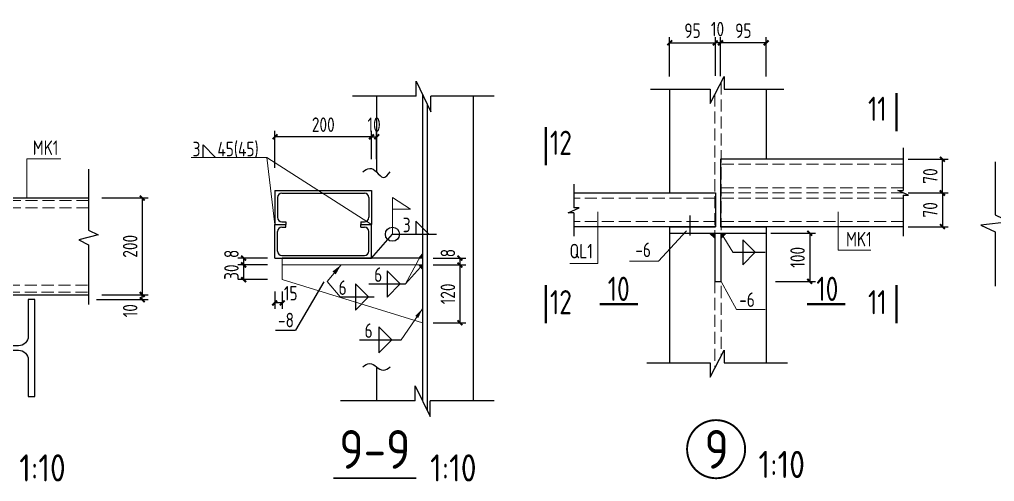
# Model space of a CAD drawing. Header units: millimetres. Extents: x 865974 to 875117, y 41124 to 44891.
# Drawn here: x 870292.5 to 870494, y 41465.7 to 41561.1 of the extents above; entities that cross this region are included whole.
import ezdxf

# ---------------------------------------------------------------- set-up
doc = ezdxf.new("R2010")
doc.units = ezdxf.units.MM
doc.header["$LTSCALE"] = 1000
doc.header["$MEASUREMENT"] = 0
doc.linetypes.add('DASH', pattern=[0.35, 0.25, -0.1])
for name, color, linetype, lineweight in [('1', 4, 'Continuous', 70), ('D3', 62, 'Continuous', 9), ('LZ', 64, 'Continuous', 9), ('数字', 3, 'Continuous', 9), ('细实线', 1, 'Continuous', 20)]:
    doc.layers.add(name, color=color, linetype=linetype, lineweight=lineweight)
for name, color, linetype in [('D1', 112, 'Continuous'), ('D2', 6, 'Continuous'), ('DIM', 7, 'Continuous'), ('M_Thin', 7, 'Continuous'), ('Prof', 2, 'Continuous'), ('PUB_DIM', 3, 'Continuous'), ('THIN', 7, 'Continuous'), ('文字', 7, 'Continuous'), ('桩', 6, 'Continuous')]:
    doc.layers.add(name, color=color, linetype=linetype)
doc.styles.add('GBHZ', font='gbenor.shx', dxfattribs={"width": 0.9, "bigfont": 'gbcbig.shx'})
doc.dimstyles.new('Y10', dxfattribs={"dimscale": 0, "dimtxt": 3, "dimasz": 0.01, "dimexe": 1.2, "dimexo": 1, "dimgap": 1, "dimtad": 1, "dimdec": 0, "dimlfac": 10, "dimzin": 0, "dimdsep": 46, "dimtxsty": 'GBHZ', "dimblk1": 'DX', "dimblk2": 'DX', "dimsah": 1, "dimcen": 0.09, "dimdle": 1, "dimadec": 0, "dimazin": 0, "dimtfac": 1, "dimtdec": 0, "dimtix": 1, "dimtmove": 2, "dimatfit": 3, "dimldrblk": 'DX', "dimfxl": 0, "dimtolj": 1, "dimtzin": 0, "dimarcsym": 0})

# ---------------------------------------------------------------- blocks, each defined once
blk = doc.blocks.new('DX')
at = {"color": 0, "linetype": 'ByBlock', "const_width": 40}
blk.add_lwpolyline([(-54, -51), (46, 49)], dxfattribs=at)
blk = doc.blocks.new('*D601')
at = {"layer": 'Defpoints', "color": 0, "linetype": 'ByBlock', "transparency": 16777216}
for p in [(870308.5, 41504.3), (870317.85, 41504.3), (870307.42, 41503.3)]:
    blk.add_point(p, dxfattribs=at)
at = {"layer": 'DIM', "color": 0, "linetype": 'ByBlock', "lineweight": -2, "transparency": 16777216}
for p, q in [((870309.5, 41504.3), (870319.05, 41504.3)), ((870317.85, 41504.31), (870317.85, 41504.32)), ((870317.85, 41503.3), (870317.85, 41504.3)), ((870308.42, 41503.3), (870319.05, 41503.3)), ((870317.85, 41503.29), (870317.85, 41503.28))]:
    blk.add_line(p, q, dxfattribs=at)
at = {"layer": 'DIM', "color": 0, "linetype": 'ByBlock', "lineweight": -2, "transparency": 16777216, "xscale": 0.01, "yscale": 0.01, "zscale": 0.01}
for p, rotation in [((870317.85, 41504.3), 270), ((870317.85, 41503.3), 90)]:
    blk.add_blockref('DX', p, dxfattribs=dict(at, rotation=rotation))
at = {"layer": 'DIM', "color": 0, "linetype": 'ByBlock', "transparency": 16777216, "insert": (870315.35, 41501), "char_height": 3, "attachment_point": 5, "rotation": 90, "style": 'GBHZ'}
blk.add_mtext('\\A1;10', dxfattribs=at)
blk = doc.blocks.new('*D602')
at = {"layer": 'Defpoints', "color": 0, "linetype": 'ByBlock', "transparency": 16777216}
for p in [(870308.5, 41524.3), (870308.5, 41504.3), (870317.85, 41504.3)]:
    blk.add_point(p, dxfattribs=at)
at = {"layer": 'DIM', "color": 0, "linetype": 'ByBlock', "lineweight": -2, "transparency": 16777216}
for p, q in [((870309.5, 41524.3), (870319.05, 41524.3)), ((870317.85, 41524.29), (870317.85, 41504.31)), ((870309.5, 41504.3), (870319.05, 41504.3))]:
    blk.add_line(p, q, dxfattribs=at)
at = {"layer": 'DIM', "color": 0, "linetype": 'ByBlock', "lineweight": -2, "transparency": 16777216, "xscale": 0.01, "yscale": 0.01, "zscale": 0.01}
for p, rotation in [((870317.85, 41524.3), 90), ((870317.85, 41504.3), 270)]:
    blk.add_blockref('DX', p, dxfattribs=dict(at, rotation=rotation))
at = {"layer": 'DIM', "color": 0, "linetype": 'ByBlock', "transparency": 16777216, "insert": (870315.35, 41514.3), "char_height": 3, "attachment_point": 5, "rotation": 90, "style": 'GBHZ'}
blk.add_mtext('\\A1;200', dxfattribs=at)
blk = doc.blocks.new('*D604')
at = {"layer": 'Defpoints', "color": 0, "linetype": 'ByBlock', "transparency": 16777216}
for p in [(870376.99, 41511.82), (870376.99, 41510.46), (870383.51, 41510.46)]:
    blk.add_point(p, dxfattribs=at)
at = {"layer": 'DIM', "color": 0, "linetype": 'ByBlock', "lineweight": -2, "transparency": 16777216}
for p, q in [((870377.99, 41511.82), (870384.71, 41511.82)), ((870383.51, 41511.83), (870383.51, 41511.84)), ((870383.51, 41511.82), (870383.51, 41510.46)), ((870377.99, 41510.46), (870384.71, 41510.46)), ((870383.51, 41510.45), (870383.51, 41510.44))]:
    blk.add_line(p, q, dxfattribs=at)
at = {"layer": 'DIM', "color": 0, "linetype": 'ByBlock', "lineweight": -2, "transparency": 16777216, "xscale": 0.01, "yscale": 0.01, "zscale": 0.01}
for p, rotation in [((870383.51, 41511.82), 270), ((870383.51, 41510.46), 90)]:
    blk.add_blockref('DX', p, dxfattribs=dict(at, rotation=rotation))
at = {"layer": 'DIM', "color": 0, "linetype": 'ByBlock', "transparency": 16777216, "insert": (870381.01, 41512.9), "char_height": 3, "attachment_point": 5, "rotation": 90, "style": 'GBHZ'}
blk.add_mtext('\\A1;8', dxfattribs=at)
blk = doc.blocks.new('*D605')
at = {"layer": 'Defpoints', "color": 0, "linetype": 'ByBlock', "transparency": 16777216}
for p in [(870376.99, 41510.46), (870376.99, 41498.47), (870383.51, 41498.47)]:
    blk.add_point(p, dxfattribs=at)
at = {"layer": 'DIM', "color": 0, "linetype": 'ByBlock', "lineweight": -2, "transparency": 16777216}
for p, q in [((870377.99, 41510.46), (870384.71, 41510.46)), ((870383.51, 41510.45), (870383.51, 41498.48)), ((870377.99, 41498.47), (870384.71, 41498.47))]:
    blk.add_line(p, q, dxfattribs=at)
at = {"layer": 'DIM', "color": 0, "linetype": 'ByBlock', "lineweight": -2, "transparency": 16777216, "xscale": 0.01, "yscale": 0.01, "zscale": 0.01}
for p, rotation in [((870383.51, 41510.46), 90), ((870383.51, 41498.47), 270)]:
    blk.add_blockref('DX', p, dxfattribs=dict(at, rotation=rotation))
at = {"layer": 'DIM', "color": 0, "linetype": 'ByBlock', "transparency": 16777216, "insert": (870381.01, 41504.47), "char_height": 3, "attachment_point": 5, "rotation": 90, "style": 'GBHZ'}
blk.add_mtext('\\A1;120', dxfattribs=at)
blk = doc.blocks.new('*D606')
at = {"layer": 'Defpoints', "color": 0, "linetype": 'ByBlock', "transparency": 16777216}
for p in [(870366.26, 41536.91), (870365.26, 41531.31), (870366.26, 41531.31)]:
    blk.add_point(p, dxfattribs=at)
at = {"layer": 'DIM', "color": 0, "linetype": 'ByBlock', "lineweight": -2, "transparency": 16777216}
for p, q in [((870365.26, 41532.31), (870365.26, 41538.11)), ((870366.26, 41532.31), (870366.26, 41538.11)), ((870365.25, 41536.91), (870365.24, 41536.91)), ((870365.26, 41536.91), (870366.26, 41536.91)), ((870366.27, 41536.91), (870366.28, 41536.91))]:
    blk.add_line(p, q, dxfattribs=at)
at = {"layer": 'DIM', "color": 0, "linetype": 'ByBlock', "lineweight": -2, "transparency": 16777216, "xscale": 0.01, "yscale": 0.01, "zscale": 0.01}
blk.add_blockref('DX', (870365.26, 41536.91), dxfattribs=at)
at = {"layer": 'DIM', "color": 0, "linetype": 'ByBlock', "lineweight": -2, "transparency": 16777216, "xscale": 0.01, "yscale": 0.01, "zscale": 0.01, "rotation": 180}
blk.add_blockref('DX', (870366.26, 41536.91), dxfattribs=at)
at = {"layer": 'DIM', "color": 0, "linetype": 'ByBlock', "transparency": 16777216, "insert": (870365.76, 41539.41), "char_height": 3, "attachment_point": 5, "style": 'GBHZ'}
blk.add_mtext('\\A1;10', dxfattribs=at)
blk = doc.blocks.new('*D607')
at = {"layer": 'Defpoints', "color": 0, "linetype": 'ByBlock', "transparency": 16777216}
for p in [(870344.74, 41511.82, 5), (870338.78, 41510.46), (870344.74, 41510.46, 5)]:
    blk.add_point(p, dxfattribs=at)
at = {"layer": 'DIM', "color": 0, "linetype": 'ByBlock', "lineweight": -2, "transparency": 16777216}
for p, q in [((870343.74, 41511.82), (870337.58, 41511.82)), ((870338.78, 41511.83), (870338.78, 41511.84)), ((870338.78, 41511.82), (870338.78, 41510.46)), ((870343.74, 41510.46), (870337.58, 41510.46)), ((870338.78, 41510.45), (870338.78, 41510.44))]:
    blk.add_line(p, q, dxfattribs=at)
at = {"layer": 'DIM', "color": 0, "linetype": 'ByBlock', "lineweight": -2, "transparency": 16777216, "xscale": 0.01, "yscale": 0.01, "zscale": 0.01}
for p, rotation in [((870338.78, 41511.82), 270), ((870338.78, 41510.46), 90)]:
    blk.add_blockref('DX', p, dxfattribs=dict(at, rotation=rotation))
at = {"layer": 'DIM', "color": 0, "linetype": 'ByBlock', "transparency": 16777216, "insert": (870336.28, 41512.73), "char_height": 3, "attachment_point": 5, "rotation": 90, "style": 'GBHZ'}
blk.add_mtext('\\A1;8', dxfattribs=at)
blk = doc.blocks.new('*D608')
at = {"layer": 'Defpoints', "color": 0, "linetype": 'ByBlock', "transparency": 16777216}
for p in [(870344.74, 41510.46, 5), (870338.78, 41507.46), (870344.74, 41507.46, 5)]:
    blk.add_point(p, dxfattribs=at)
at = {"layer": 'DIM', "color": 0, "linetype": 'ByBlock', "lineweight": -2, "transparency": 16777216}
for p, q in [((870343.74, 41510.46), (870337.58, 41510.46)), ((870338.78, 41510.47), (870338.78, 41510.48)), ((870338.78, 41510.46), (870338.78, 41507.46)), ((870343.74, 41507.46), (870337.58, 41507.46)), ((870338.78, 41507.45), (870338.78, 41507.44))]:
    blk.add_line(p, q, dxfattribs=at)
at = {"layer": 'DIM', "color": 0, "linetype": 'ByBlock', "lineweight": -2, "transparency": 16777216, "xscale": 0.01, "yscale": 0.01, "zscale": 0.01}
for p, rotation in [((870338.78, 41510.46), 270), ((870338.78, 41507.46), 90)]:
    blk.add_blockref('DX', p, dxfattribs=dict(at, rotation=rotation))
at = {"layer": 'DIM', "color": 0, "linetype": 'ByBlock', "transparency": 16777216, "insert": (870336.28, 41508.96), "char_height": 3, "attachment_point": 5, "rotation": 90, "style": 'GBHZ'}
blk.add_mtext('\\A1;30', dxfattribs=at)
blk = doc.blocks.new('*D609')
at = {"layer": 'Defpoints', "color": 0, "linetype": 'ByBlock', "transparency": 16777216}
for p in [(870345.26, 41505.99, 5), (870346.76, 41505.99, 5), (870345.26, 41502.61)]:
    blk.add_point(p, dxfattribs=at)
at = {"layer": 'DIM', "color": 0, "linetype": 'ByBlock', "lineweight": -2, "transparency": 16777216}
for p, q in [((870345.26, 41504.99), (870345.26, 41501.41)), ((870346.76, 41504.99), (870346.76, 41501.41)), ((870345.25, 41502.61), (870345.24, 41502.61)), ((870346.76, 41502.61), (870345.26, 41502.61)), ((870346.77, 41502.61), (870346.78, 41502.61))]:
    blk.add_line(p, q, dxfattribs=at)
at = {"layer": 'DIM', "color": 0, "linetype": 'ByBlock', "lineweight": -2, "transparency": 16777216, "xscale": 0.01, "yscale": 0.01, "zscale": 0.01}
blk.add_blockref('DX', (870345.26, 41502.61), dxfattribs=at)
at = {"layer": 'DIM', "color": 0, "linetype": 'ByBlock', "lineweight": -2, "transparency": 16777216, "xscale": 0.01, "yscale": 0.01, "zscale": 0.01, "rotation": 180}
blk.add_blockref('DX', (870346.76, 41502.61), dxfattribs=at)
at = {"layer": 'DIM', "color": 0, "linetype": 'ByBlock', "transparency": 16777216, "insert": (870348.53, 41504.61), "char_height": 3, "attachment_point": 5, "style": 'GBHZ'}
blk.add_mtext('\\A1;15', dxfattribs=at)
blk = doc.blocks.new('*D612')
at = {"layer": 'Defpoints', "color": 0, "linetype": 'ByBlock', "transparency": 16777216}
for p in [(870345.26, 41536.91), (870365.26, 41531.31, 5), (870345.26, 41529.51, 5)]:
    blk.add_point(p, dxfattribs=at)
at = {"layer": 'DIM', "color": 0, "linetype": 'ByBlock', "lineweight": -2, "transparency": 16777216}
for p, q in [((870345.26, 41530.51), (870345.26, 41538.11)), ((870365.26, 41532.31), (870365.26, 41538.11)), ((870365.25, 41536.91), (870345.27, 41536.91))]:
    blk.add_line(p, q, dxfattribs=at)
at = {"layer": 'DIM', "color": 0, "linetype": 'ByBlock', "lineweight": -2, "transparency": 16777216, "xscale": 0.01, "yscale": 0.01, "zscale": 0.01, "rotation": 180}
blk.add_blockref('DX', (870345.26, 41536.91), dxfattribs=at)
at = {"layer": 'DIM', "color": 0, "linetype": 'ByBlock', "lineweight": -2, "transparency": 16777216, "xscale": 0.01, "yscale": 0.01, "zscale": 0.01}
blk.add_blockref('DX', (870365.26, 41536.91), dxfattribs=at)
at = {"layer": 'DIM', "color": 0, "linetype": 'ByBlock', "transparency": 16777216, "insert": (870355.26, 41539.41), "char_height": 3, "attachment_point": 5, "style": 'GBHZ'}
blk.add_mtext('\\A1;200', dxfattribs=at)
blk = doc.blocks.new('*D693')
at = {"layer": 'Defpoints', "color": 0, "linetype": 'ByBlock', "transparency": 16777216}
for p in [(870446.75, 41517.03), (870447.75, 41507.03), (870455.79, 41507.03)]:
    blk.add_point(p, dxfattribs=at)
at = {"layer": 'DIM', "color": 0, "linetype": 'ByBlock', "lineweight": -2, "transparency": 16777216}
for p, q in [((870447.75, 41517.03), (870456.99, 41517.03)), ((870455.79, 41517.02), (870455.79, 41507.04)), ((870448.75, 41507.03), (870456.99, 41507.03))]:
    blk.add_line(p, q, dxfattribs=at)
at = {"layer": 'DIM', "color": 0, "linetype": 'ByBlock', "lineweight": -2, "transparency": 16777216, "xscale": 0.01, "yscale": 0.01, "zscale": 0.01}
for p, rotation in [((870455.79, 41517.03), 90), ((870455.79, 41507.03), 270)]:
    blk.add_blockref('DX', p, dxfattribs=dict(at, rotation=rotation))
at = {"layer": 'DIM', "color": 0, "linetype": 'ByBlock', "transparency": 16777216, "insert": (870453.29, 41512.03), "char_height": 3, "attachment_point": 5, "rotation": 90, "style": 'GBHZ'}
blk.add_mtext('\\A1;100', dxfattribs=at)
blk = doc.blocks.new('*D694')
at = {"layer": 'Defpoints', "color": 0, "linetype": 'ByBlock', "transparency": 16777216}
for p in [(870475.11, 41525.32), (870475.11, 41518.32), (870483.21, 41518.32)]:
    blk.add_point(p, dxfattribs=at)
at = {"layer": 'DIM', "color": 0, "linetype": 'ByBlock', "lineweight": -2, "transparency": 16777216}
for p, q in [((870476.11, 41525.32), (870484.41, 41525.32)), ((870483.21, 41525.31), (870483.21, 41518.33)), ((870476.11, 41518.32), (870484.41, 41518.32))]:
    blk.add_line(p, q, dxfattribs=at)
at = {"layer": 'DIM', "color": 0, "linetype": 'ByBlock', "lineweight": -2, "transparency": 16777216, "xscale": 0.01, "yscale": 0.01, "zscale": 0.01}
for p, rotation in [((870483.21, 41525.32), 90), ((870483.21, 41518.32), 270)]:
    blk.add_blockref('DX', p, dxfattribs=dict(at, rotation=rotation))
at = {"layer": 'DIM', "color": 0, "linetype": 'ByBlock', "transparency": 16777216, "insert": (870480.71, 41521.82), "char_height": 3, "attachment_point": 5, "rotation": 90, "style": 'GBHZ'}
blk.add_mtext('\\A1;70', dxfattribs=at)
blk = doc.blocks.new('*D699')
at = {"layer": 'Defpoints', "color": 0, "linetype": 'ByBlock', "transparency": 16777216}
for p in [(870436.32, 41556.31), (870426.82, 41548.37), (870436.32, 41548.46)]:
    blk.add_point(p, dxfattribs=at)
at = {"layer": 'DIM', "color": 0, "linetype": 'ByBlock', "lineweight": -2, "transparency": 16777216}
for p, q in [((870426.82, 41549.37), (870426.82, 41557.51)), ((870426.83, 41556.31), (870436.31, 41556.31)), ((870436.32, 41549.46), (870436.32, 41557.51))]:
    blk.add_line(p, q, dxfattribs=at)
at = {"layer": 'DIM', "color": 0, "linetype": 'ByBlock', "lineweight": -2, "transparency": 16777216, "xscale": 0.01, "yscale": 0.01, "zscale": 0.01, "rotation": 180}
blk.add_blockref('DX', (870426.82, 41556.31), dxfattribs=at)
at = {"layer": 'DIM', "color": 0, "linetype": 'ByBlock', "lineweight": -2, "transparency": 16777216, "xscale": 0.01, "yscale": 0.01, "zscale": 0.01}
blk.add_blockref('DX', (870436.32, 41556.31), dxfattribs=at)
at = {"layer": 'DIM', "color": 0, "linetype": 'ByBlock', "transparency": 16777216, "insert": (870431.57, 41558.81), "char_height": 3, "attachment_point": 5, "style": 'GBHZ'}
blk.add_mtext('\\A1;95', dxfattribs=at)
blk = doc.blocks.new('*D700')
at = {"layer": 'Defpoints', "color": 0, "linetype": 'ByBlock', "transparency": 16777216}
for p in [(870436.32, 41556.31), (870436.32, 41548.46), (870437.32, 41548.45)]:
    blk.add_point(p, dxfattribs=at)
at = {"layer": 'DIM', "color": 0, "linetype": 'ByBlock', "lineweight": -2, "transparency": 16777216}
for p, q in [((870436.31, 41556.31), (870436.3, 41556.31)), ((870436.32, 41549.46), (870436.32, 41557.51)), ((870437.32, 41556.31), (870436.32, 41556.31)), ((870437.32, 41549.45), (870437.32, 41557.51)), ((870437.33, 41556.31), (870437.34, 41556.31))]:
    blk.add_line(p, q, dxfattribs=at)
at = {"layer": 'DIM', "color": 0, "linetype": 'ByBlock', "lineweight": -2, "transparency": 16777216, "xscale": 0.01, "yscale": 0.01, "zscale": 0.01}
blk.add_blockref('DX', (870436.32, 41556.31), dxfattribs=at)
at = {"layer": 'DIM', "color": 0, "linetype": 'ByBlock', "lineweight": -2, "transparency": 16777216, "xscale": 0.01, "yscale": 0.01, "zscale": 0.01, "rotation": 180}
blk.add_blockref('DX', (870437.32, 41556.31), dxfattribs=at)
at = {"layer": 'DIM', "color": 0, "linetype": 'ByBlock', "transparency": 16777216, "insert": (870436.74, 41559.15), "char_height": 3, "attachment_point": 5, "style": 'GBHZ'}
blk.add_mtext('\\A1;10', dxfattribs=at)
blk = doc.blocks.new('*D701')
at = {"layer": 'Defpoints', "color": 0, "linetype": 'ByBlock', "transparency": 16777216}
for p in [(870437.32, 41556.31), (870437.32, 41548.46), (870446.82, 41548.37)]:
    blk.add_point(p, dxfattribs=at)
at = {"layer": 'DIM', "color": 0, "linetype": 'ByBlock', "lineweight": -2, "transparency": 16777216}
for p, q in [((870437.32, 41549.46), (870437.32, 41557.51)), ((870446.81, 41556.31), (870437.33, 41556.31)), ((870446.82, 41549.37), (870446.82, 41557.51))]:
    blk.add_line(p, q, dxfattribs=at)
at = {"layer": 'DIM', "color": 0, "linetype": 'ByBlock', "lineweight": -2, "transparency": 16777216, "xscale": 0.01, "yscale": 0.01, "zscale": 0.01, "rotation": 180}
blk.add_blockref('DX', (870437.32, 41556.31), dxfattribs=at)
at = {"layer": 'DIM', "color": 0, "linetype": 'ByBlock', "lineweight": -2, "transparency": 16777216, "xscale": 0.01, "yscale": 0.01, "zscale": 0.01}
blk.add_blockref('DX', (870446.82, 41556.31), dxfattribs=at)
at = {"layer": 'DIM', "color": 0, "linetype": 'ByBlock', "transparency": 16777216, "insert": (870442.07, 41558.81), "char_height": 3, "attachment_point": 5, "style": 'GBHZ'}
blk.add_mtext('\\A1;95', dxfattribs=at)
blk = doc.blocks.new('*D718')
at = {"layer": 'Defpoints', "color": 0, "linetype": 'ByBlock', "transparency": 16777216}
for p in [(870475.11, 41532.31), (870483.21, 41532.31), (870475.11, 41525.32)]:
    blk.add_point(p, dxfattribs=at)
at = {"layer": 'DIM', "color": 0, "linetype": 'ByBlock', "lineweight": -2, "transparency": 16777216}
for p, q in [((870476.11, 41532.31), (870484.41, 41532.31)), ((870483.21, 41525.33), (870483.21, 41532.3)), ((870476.11, 41525.32), (870484.41, 41525.32))]:
    blk.add_line(p, q, dxfattribs=at)
at = {"layer": 'DIM', "color": 0, "linetype": 'ByBlock', "lineweight": -2, "transparency": 16777216, "xscale": 0.01, "yscale": 0.01, "zscale": 0.01}
for p, rotation in [((870483.21, 41532.31), 90), ((870483.21, 41525.32), 270)]:
    blk.add_blockref('DX', p, dxfattribs=dict(at, rotation=rotation))
at = {"layer": 'DIM', "color": 0, "linetype": 'ByBlock', "transparency": 16777216, "insert": (870480.71, 41528.81), "char_height": 3, "attachment_point": 5, "rotation": 90, "style": 'GBHZ'}
blk.add_mtext('\\A1;70', dxfattribs=at)

msp = doc.modelspace()

# ---------------------------------------------------------------- linework, layer by layer
at = {"linetype": 'ByBlock', "ltscale": 0.5, "const_width": 0.4}
msp.add_lwpolyline([(870430.447, 41472.41, 1), (870442.447, 41472.41, 1)], format="xyb", close=True, dxfattribs=at)
at = {"layer": '1', "color": 2, "const_width": 0.48}
for points in [[(870473.748, 41545.959), (870473.748, 41538.037)], [(870401.26, 41538.942), (870401.26, 41531.02)], [(870401.26, 41506.32), (870401.26, 41498.398)], [(870473.748, 41506.32), (870473.748, 41498.398)], [(870412.372, 41502.336), (870420.295, 41502.336)], [(870455.238, 41502.336), (870463.16, 41502.336)]]:
    msp.add_lwpolyline(points, dxfattribs=at)
at = {"layer": 'D1', "color": 251}
for p, q in [((870374.424, 41545.276, 5), (870374.424, 41548.361, 5)), ((870374.424, 41548.361, 5), (870377.501, 41542.04, 5)), ((870435.221, 41543.781), (870438.097, 41549.331)), ((870438.097, 41549.331), (870438.097, 41546.714)), ((870422.854, 41546.714), (870435.221, 41546.714)), ((870435.221, 41546.714), (870435.221, 41543.781)), ((870438.097, 41546.714), (870450.434, 41546.714)), ((870374.424, 41545.276, 5), (870361.318, 41545.276, 5)), ((870377.501, 41542.04, 5), (870377.501, 41545.276, 5)), ((870390.587, 41545.276, 5), (870377.501, 41545.276, 5)), ((870330.413, 41532.658, 5), (870330.413, 41535.228, 5)), ((870330.413, 41535.228, 5), (870332.982, 41532.658, 5)), ((870475.107, 41534.63), (870475.107, 41525.806)), ((870407.025, 41527.135), (870407.025, 41522.206)), ((870476.231, 41524.825), (870473.983, 41525.806)), ((870473.983, 41525.806), (870475.107, 41525.806)), ((870475.107, 41524.825), (870475.107, 41516.39)), ((870475.107, 41524.825), (870476.231, 41524.825)), ((870405.901, 41521.225), (870408.15, 41522.206)), ((870408.15, 41522.206), (870407.025, 41522.206)), ((870407.025, 41521.225), (870405.901, 41521.225)), ((870407.025, 41521.225), (870407.025, 41516.39)), ((870374.371, 41519.483), (870374.371, 41516.779)), ((870374.371, 41519.483), (870377.075, 41516.779)), ((870365.259, 41511.817, 5), (870369.543, 41516.779)), ((870369.543, 41516.779), (870378.626, 41516.779)), ((870441.949, 41515.64), (870441.949, 41510.502)), ((870441.949, 41515.64), (870444.518, 41513.071)), ((870439.919, 41513.071), (870446.6, 41513.071)), ((870441.949, 41510.502), (870444.518, 41513.071)), ((870368.45, 41509.226, 5), (870368.45, 41503.817, 5)), ((870368.45, 41509.226, 5), (870371.155, 41506.522, 5)), ((870361.918, 41506.538, 5), (870361.918, 41501.129, 5)), ((870361.918, 41506.538, 5), (870364.622, 41503.833, 5)), ((870364.695, 41506.522, 5), (870372.242, 41506.522, 5)), ((870368.45, 41503.817, 5), (870371.155, 41506.522, 5)), ((870358.776, 41503.833, 5), (870365.798, 41503.833, 5)), ((870361.918, 41501.129, 5), (870364.622, 41503.833, 5)), ((870366.721, 41497.697, 5), (870369.426, 41494.992, 5)), ((870366.721, 41497.697, 5), (870366.721, 41492.288, 5)), ((870362.749, 41494.992, 5), (870371.376, 41494.992, 5)), ((870366.721, 41492.288, 5), (870369.426, 41494.992, 5)), ((870435.221, 41487.289), (870438.097, 41492.839)), ((870438.097, 41492.839), (870438.097, 41490.221)), ((870422.115, 41490.221), (870435.221, 41490.221)), ((870435.221, 41490.221), (870435.221, 41487.289)), ((870438.097, 41490.221), (870451.214, 41490.221)), ((870374.273, 41485.51, 5), (870377.351, 41479.189, 5)), ((870374.273, 41482.424, 5), (870374.273, 41485.51, 5)), ((870374.273, 41482.424, 5), (870358.828, 41482.424, 5)), ((870377.351, 41479.189, 5), (870377.351, 41482.424, 5)), ((870390.587, 41482.424, 5), (870377.351, 41482.424, 5))]:
    msp.add_line(p, q, dxfattribs=at)
msp.add_circle((870369.543, 41516.779), 1.451, dxfattribs=at)
at = {"layer": 'D2'}
for p, q in [((870426.825, 41546.714), (870426.825, 41525.315)), ((870446.825, 41546.714), (870446.825, 41532.314)), ((870366.259, 41545.276, 5), (870366.259, 41529.686, 5)), ((870375.759, 41545.619, 5), (870375.759, 41482.424, 5)), ((870386.259, 41545.276, 5), (870386.259, 41482.424, 5)), ((870376.759, 41543.565, 5), (870376.759, 41480.404, 5)), ((870475.107, 41532.314), (870437.325, 41532.314)), ((870345.256, 41525.813, 5), (870345.256, 41518.815, 5)), ((870345.256, 41525.813, 5), (870365.259, 41525.813, 5)), ((870365.259, 41525.813, 5), (870365.259, 41518.815, 5)), ((870306.728, 41524.257), (870255.049, 41524.257)), ((870345.819, 41524.348, 5), (870345.819, 41520.28, 5)), ((870346.721, 41525.25, 5), (870363.788, 41525.25, 5)), ((870364.689, 41524.348, 5), (870364.689, 41520.28, 5)), ((870407.025, 41525.315), (870436.325, 41525.315)), ((870345.256, 41511.817, 5), (870345.256, 41518.815, 5)), ((870345.256, 41518.815, 5), (870347.51, 41518.815, 5)), ((870345.256, 41518.815, 5), (870347.51, 41518.815, 5)), ((870346.721, 41519.379, 5), (870347.51, 41519.379, 5)), ((870346.721, 41518.252, 5), (870347.51, 41518.252, 5)), ((870347.51, 41519.379, 5), (870347.51, 41518.815, 5)), ((870347.51, 41518.252, 5), (870347.51, 41518.815, 5)), ((870362.999, 41519.379, 5), (870363.788, 41519.379, 5)), ((870362.999, 41519.379, 5), (870362.999, 41518.815, 5)), ((870362.999, 41518.815, 5), (870365.259, 41518.815, 5)), ((870362.999, 41518.252, 5), (870362.999, 41518.815, 5)), ((870362.999, 41518.815, 5), (870365.259, 41518.815, 5)), ((870362.999, 41518.252, 5), (870363.788, 41518.252, 5)), ((870365.259, 41511.817, 5), (870365.259, 41518.815, 5)), ((870436.325, 41518.317), (870407.025, 41518.317)), ((870426.825, 41518.317), (870426.825, 41517.032)), ((870426.825, 41518.317), (870436.325, 41518.317)), ((870426.825, 41518.317), (870426.825, 41490.221)), ((870475.107, 41518.317), (870437.325, 41518.317)), ((870437.325, 41518.317), (870446.825, 41518.317)), ((870446.825, 41518.317), (870446.825, 41517.032)), ((870446.825, 41518.317), (870446.825, 41490.221)), ((870345.819, 41513.282, 5), (870345.819, 41517.35, 5)), ((870364.689, 41513.282, 5), (870364.689, 41517.35, 5)), ((870426.825, 41517.032), (870446.825, 41517.032)), ((870436.183, 41517.032), (870436.183, 41507.029)), ((870437.467, 41507.029), (870437.467, 41517.032)), ((870345.256, 41511.817, 5), (870365.259, 41511.817, 5)), ((870346.721, 41512.38, 5), (870363.788, 41512.38, 5)), ((870375.759, 41511.817, 5), (870346.759, 41511.817, 5)), ((870436.183, 41507.029), (870437.467, 41507.029)), ((870255.049, 41504.303), (870306.728, 41504.303)), ((870366.259, 41489.413, 5), (870366.259, 41482.48, 5))]:
    msp.add_line(p, q, dxfattribs=at)
at = {"layer": 'D2', "linetype": 'Continuous'}
msp.add_line((870431.044, 41520.637), (870431.044, 41516.497), dxfattribs=at)
at = {"layer": 'D2'}
for centre, start, end in [((870346.721, 41524.348, 5), 90, 180), ((870363.788, 41524.348, 5), 0, 90), ((870346.721, 41520.28, 5), 180, 270), ((870363.788, 41520.28, 5), 270, 0), ((870346.721, 41517.35, 5), 90, 180), ((870363.788, 41517.35, 5), 0, 90), ((870346.721, 41513.282, 5), 180, 270), ((870363.788, 41513.282, 5), 270, 0)]:
    msp.add_arc(centre, 0.902, start, end, dxfattribs=at)
at = {"layer": 'D3', "color": 251}
for p, q in [((870293.997, 41532.367), (870301.051, 41532.367)), ((870293.997, 41532.367), (870293.997, 41524.257)), ((870411.988, 41510.728), (870411.988, 41521.386)), ((870461.662, 41513.492), (870461.662, 41521.386)), ((870430.295, 41517.46), (870424.533, 41511.235)), ((870437.467, 41517.032), (870439.919, 41513.071)), ((870375.373, 41512.268, 5), (870372.242, 41506.522, 5)), ((870461.662, 41513.492), (870468.422, 41513.492)), ((870356.068, 41507.022, 5), (870358.933, 41510.465, 5)), ((870375.373, 41510.014, 5), (870372.242, 41506.522, 5)), ((870411.988, 41510.728), (870406.224, 41510.728)), ((870424.533, 41511.235), (870418.579, 41511.235)), ((870356.068, 41507.022, 5), (870358.776, 41503.833, 5)), ((870437.467, 41507.029), (870440.634, 41501.217)), ((870371.376, 41494.992, 5), (870375.759, 41501.397, 5)), ((870440.634, 41501.217), (870446.561, 41501.217))]:
    msp.add_line(p, q, dxfattribs=at)
at = {"layer": 'D3'}
for p, q in [((870435.112, 41517.032), (870436.183, 41515.961)), ((870438.538, 41517.032), (870437.467, 41515.961)), ((870346.759, 41507.465, 5), (870346.759, 41511.817, 5)), ((870375.759, 41512.718, 5), (870374.987, 41511.817, 5)), ((870375.759, 41510.465, 5), (870346.759, 41510.465, 5)), ((870375.759, 41509.563, 5), (870374.987, 41510.465, 5)), ((870375.759, 41498.468, 5), (870346.759, 41507.465, 5))]:
    msp.add_line(p, q, dxfattribs=at)
for points in [[(870435.112, 41517.032), (870436.183, 41517.032), (870436.183, 41515.961), (870436.183, 41517.032)], [(870438.538, 41517.032), (870437.467, 41517.032), (870437.467, 41515.961), (870437.467, 41517.032)], [(870375.759, 41512.718, 5), (870375.759, 41511.817, 5), (870374.987, 41511.817, 5), (870375.759, 41511.817, 5)], [(870375.759, 41509.563, 5), (870375.759, 41510.465, 5), (870374.987, 41510.465, 5), (870375.759, 41510.465, 5)]]:
    msp.add_solid(points, dxfattribs=at)
at = {"layer": 'D3', "color": 251}
for points in [[(870357.158, 41509.087, 5), (870358.933, 41510.465, 5), (870357.158, 41509.087, 5), (870357.842, 41508.501, 5)], [(870374.26, 41499.935, 5), (870375.759, 41501.397, 5), (870374.26, 41499.935, 5), (870374.875, 41499.483, 5)]]:
    msp.add_solid(points, dxfattribs=at)
at = {"layer": 'LZ', "color": 251, "linetype": 'DASH', "ltscale": 0.01}
for p, q in [((870437.467, 41548.117), (870437.467, 41491.624)), ((870436.183, 41545.637), (870436.183, 41489.145)), ((870475.107, 41531.243), (870437.325, 41531.243)), ((870475.107, 41526.386), (870437.325, 41526.386)), ((870436.325, 41524.245), (870407.025, 41524.245)), ((870475.107, 41525.315), (870437.325, 41525.315)), ((870475.107, 41524.245), (870437.325, 41524.245)), ((870306.728, 41523.757), (870255.049, 41523.757)), ((870306.728, 41522.257), (870255.049, 41522.257)), ((870436.325, 41519.387), (870407.025, 41519.387)), ((870475.107, 41519.387), (870437.325, 41519.387)), ((870255.049, 41506.303), (870306.728, 41506.303)), ((870255.049, 41504.803), (870306.728, 41504.803))]:
    msp.add_line(p, q, dxfattribs=at)
at = {"layer": 'M_Thin', "color": 7, "elevation": 4.991}
msp.add_lwpolyline([(870494.15, 41531.74), (870494.15, 41520.816), (870497.15, 41519.316), (870491.15, 41518.695), (870494.15, 41517.316), (870494.15, 41506.068)], dxfattribs=at)
at = {"layer": 'Prof'}
msp.add_lwpolyline([(870295.676, 41483.303), (870295.676, 41503.303), (870294.276, 41503.303), (870294.276, 41495.753, -0.4142136), (870292.276, 41493.753), (870269.076, 41493.753, -0.4142136), (870267.076, 41495.753), (870267.076, 41503.303), (870265.676, 41503.303), (870265.676, 41483.303), (870267.076, 41483.303), (870267.076, 41490.853, -0.4142136), (870269.076, 41492.853), (870292.276, 41492.853, -0.4142136), (870294.276, 41490.853), (870294.276, 41483.303)], format="xyb", close=True, dxfattribs=at)
for points in [[(870363.442, 41529.686, 5), (870364.85, 41530.39, 5), (870366.259, 41529.686, 5), (870367.667, 41528.482, 5), (870369.076, 41529.686, 5)], [(870363.442, 41489.413, 5), (870364.85, 41490.117, 5), (870366.259, 41489.413, 5), (870367.667, 41488.709, 5), (870369.076, 41489.413, 5)]]:
    msp.add_spline(points, degree=3, dxfattribs=at)
at = {"layer": 'THIN', "linetype": 'ByBlock'}
for p, q in [((870306.728, 41530.257), (870306.728, 41517.633)), ((870308.728, 41516.633), (870304.728, 41515.633)), ((870306.728, 41517.633), (870308.728, 41516.633)), ((870304.728, 41515.633), (870306.728, 41514.633)), ((870306.728, 41514.633), (870306.728, 41502.303))]:
    msp.add_line(p, q, dxfattribs=at)
at = {"layer": '文字', "color": 6, "const_width": 0.32}
msp.add_lwpolyline([(870357.329, 41466.41), (870374.462, 41466.41)], dxfattribs=at)
at = {"layer": '桩'}
for p, q in [((870437.325, 41532.314), (870437.325, 41518.317)), ((870436.325, 41525.315), (870436.325, 41518.317)), ((870355.407, 41506.946, 5), (870349.534, 41496.949, 5)), ((870345.386, 41496.949, 5), (870349.534, 41496.949, 5))]:
    msp.add_line(p, q, dxfattribs=at)
at = {"layer": '细实线', "color": 251}
for p, q in [((870327.986, 41532.658, 5), (870343.572, 41532.658, 5)), ((870365.259, 41518.815, 5), (870343.572, 41532.658, 5)), ((870369.543, 41516.779), (870369.543, 41524.341)), ((870369.543, 41524.341), (870373.299, 41521.969)), ((870373.299, 41521.969), (870369.543, 41521.969))]:
    msp.add_line(p, q, dxfattribs=at)
at = {"layer": '细实线', "color": 251, "elevation": 5}
msp.add_lwpolyline([(870345.256, 41518.815), (870343.572, 41532.658)], dxfattribs=at)
at = {"layer": '细实线', "color": 251}
msp.add_solid([(870369.543, 41521.969), (870369.543, 41524.341), (870373.299, 41521.969), (870369.543, 41521.969)], dxfattribs=at)

# ---------------------------------------------------------------- texts
at = {"layer": 'PUB_DIM', "style": 'GBHZ', "width": 0.9}
for s, p in [('11', (870467.846, 41540.182)), ('12', (870402.108, 41533.165)), ('10', (870414.049, 41503.017)), ('10', (870457.167, 41503.017)), ('12', (870402.108, 41500.254)), ('11', (870467.846, 41500.254))]:
    msp.add_text(s, height=5, dxfattribs=at).set_placement(p)
at = {"layer": '数字', "style": 'GBHZ', "width": 0.9}
for s, p in [('MK1', (870295.226, 41533.156)), ('3', (870328.25, 41532.88, 5)), ('45(45)', (870333.379, 41532.88, 5)), ('3', (870371.699, 41517.203)), ('MK1', (870463.3, 41514.281)), ('QL1', (870406.162, 41511.813)), ('-6', (870419.752, 41512.073)), ('6', (870365.778, 41506.946, 5)), ('6', (870358.43, 41504.257, 5)), ('-6', (870441.216, 41501.781)), ('-8', (870345.9, 41497.568, 5)), ('6', (870363.799, 41495.388, 5))]:
    msp.add_text(s, height=3, dxfattribs=at).set_placement(p)
at = {"layer": '文字', "color": 6, "style": 'GBHZ'}
for s, height, p in [('9-9', 8, (870358.58, 41468.361)), ('9', 8, (870434.052, 41468.377)), ('1:10', 5.6, (870445.213, 41466.458, -0.009)), ('1:10', 5.6, (870292.437, 41465.74)), ('1:10', 5.6, (870377.342, 41465.74))]:
    msp.add_text(s, height=height, dxfattribs=at).set_placement(p)

# ---------------------------------------------------------------- dimensions: what is measured, and where the dimension line sits
at = {"layer": 'DIM', "color": 4, "linetype": 'ByBlock'}
dim = msp.add_linear_dim(base=(870436.325, 41556.313), p1=(870426.825, 41548.37), p2=(870436.325, 41548.461), dimstyle='Y10', override={"dimscale": 1}, dxfattribs=at)
dim.commit()
dim.dimension.update_dxf_attribs({"geometry": '*D699', "text_midpoint": (870431.575, 41558.813)})
dim = msp.add_linear_dim(base=(870436.325, 41556.313), p1=(870437.325, 41548.45), p2=(870436.325, 41548.461), angle=180, dimstyle='Y10', override={"dimscale": 1}, dxfattribs=at)
dim.commit()
dim.dimension.update_dxf_attribs({"geometry": '*D700', "text_midpoint": (870436.743, 41559.152), "dimtype": 160})
for base, p1, p2, angle, picture, middle in [((870437.325, 41556.313), (870446.825, 41548.37), (870437.325, 41548.461), 180, '*D701', (870442.075, 41558.813)), ((870483.207, 41532.314), (870475.107, 41525.315), (870475.107, 41532.314), 90, '*D718', (870480.707, 41528.815)), ((870483.207, 41518.317), (870475.107, 41525.315), (870475.107, 41518.317), 270, '*D694', (870480.707, 41521.816)), ((870455.793, 41507.029), (870446.746, 41517.032), (870447.746, 41507.029), 270, '*D693', (870453.293, 41512.031))]:
    dim = msp.add_linear_dim(base=base, p1=p1, p2=p2, angle=angle, dimstyle='Y10', override={"dimscale": 1}, dxfattribs=at)
    dim.commit()
    dim.dimension.update_dxf_attribs({"geometry": picture, "text_midpoint": middle})
at = {"layer": 'DIM', "linetype": 'ByBlock'}
for base, p2, picture, middle in [((870345.259, 41536.908), (870345.259, 41529.512, 5), '*D612', (870355.259, 41539.408)), ((870366.259, 41536.908, 5), (870366.259, 41531.311, 5), '*D606', (870365.759, 41539.408, 5))]:
    dim = msp.add_linear_dim(base=base, p1=(870365.259, 41531.311, 5), p2=p2, dimstyle='Y10', override={"dimscale": 1}, dxfattribs=at)
    dim.commit()
    dim.dimension.update_dxf_attribs({"geometry": picture, "text_midpoint": middle})
for base, p1, p2, angle, picture, middle in [((870317.853, 41504.303), (870308.496, 41524.3), (870308.496, 41504.303), 90, '*D602', (870315.353, 41514.302)), ((870338.779, 41507.465), (870344.741, 41510.465, 5), (870344.741, 41507.465, 5), 90, '*D608', (870336.279, 41508.965)), ((870383.508, 41498.468, 5), (870376.991, 41510.465, 5), (870376.991, 41498.468, 5), 270, '*D605', (870381.008, 41504.466, 5))]:
    dim = msp.add_linear_dim(base=base, p1=p1, p2=p2, angle=angle, dimstyle='Y10', override={"dimscale": 1}, dxfattribs=at)
    dim.commit()
    dim.dimension.update_dxf_attribs({"geometry": picture, "text_midpoint": middle})
for base, p1, p2, angle, picture, middle in [((870338.779, 41510.465), (870344.741, 41511.817, 5), (870344.741, 41510.465, 5), 90, '*D607', (870336.279, 41512.731)), ((870383.508, 41510.465, 5), (870376.991, 41511.817, 5), (870376.991, 41510.465, 5), 270, '*D604', (870381.008, 41512.898, 5))]:
    dim = msp.add_linear_dim(base=base, p1=p1, p2=p2, angle=angle, text='8', dimstyle='Y10', override={"dimscale": 1}, dxfattribs=at)
    dim.commit()
    dim.dimension.update_dxf_attribs({"geometry": picture, "text_midpoint": middle, "dimtype": 160})
dim = msp.add_linear_dim(base=(870345.262, 41502.609), p1=(870346.759, 41505.991, 5), p2=(870345.262, 41505.991, 5), dimstyle='Y10', override={"dimscale": 1}, dxfattribs=at)
dim.commit()
dim.dimension.update_dxf_attribs({"geometry": '*D609', "text_midpoint": (870348.53, 41504.608), "dimtype": 160})
dim = msp.add_linear_dim(base=(870317.854, 41504.303), p1=(870307.424, 41503.303), p2=(870308.496, 41504.303), angle=90, dimstyle='Y10', override={"dimscale": 1}, dxfattribs=at)
dim.commit()
dim.dimension.update_dxf_attribs({"geometry": '*D601', "text_midpoint": (870315.354, 41500.997), "dimtype": 160})

doc.saveas('drawing.dxf')
